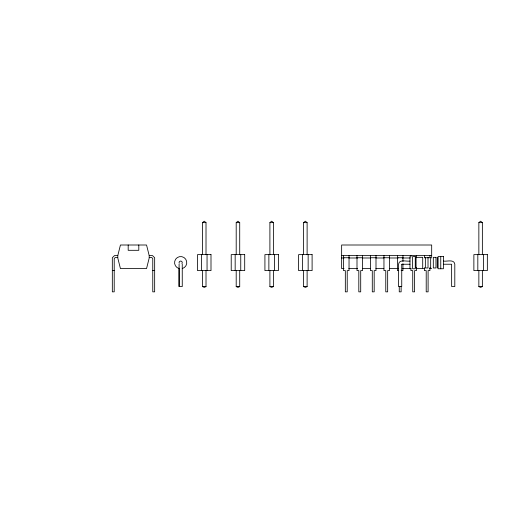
<?xml version="1.0" encoding="UTF-8"?>
<svg xmlns="http://www.w3.org/2000/svg" width="513" height="513" viewBox="0 0 513 513"><rect width="100%" height="100%" fill="white"/><g stroke="black" fill="none" stroke-linecap="round" stroke-linejoin="round"><path stroke-width="0.77" d="M117.785 255.621L120.433 245.002L146.545 245.002L149.2 255.621L149.2 257.988L146.545 268.6L120.433 268.6L117.785 257.988L117.785 255.621L114.45 255.621L112.328 257.744L112.328 291.846L114.213 291.846L114.213 258.571L115.278 257.507L117.785 257.507M202.5 254.628L202.5 222.648L204.251 221.154L206.014 222.648L206.014 254.628M236.198 254.628L236.198 222.648L237.955 221.154L239.718 222.648L239.718 254.628M269.902 254.628L269.902 222.648L271.653 221.154L273.416 222.648L273.416 254.628M303.6 254.628L303.6 222.648L305.357 221.154L307.12 222.648L307.12 254.628M478.853 254.628L478.853 222.648L480.617 221.154L482.367 222.648L482.367 254.628M206.014 270.614L206.014 286.607L204.277 287.389L202.5 286.607L202.5 270.614M239.718 270.614L239.718 286.607L237.981 287.389L236.198 286.607L236.198 270.614M273.416 270.614L273.416 286.607L271.678 287.389L269.902 286.607L269.902 270.614M307.12 270.614L307.12 286.607L305.382 287.389L303.6 286.607L303.6 270.614M482.367 270.614L482.367 286.607L480.591 287.389L478.853 286.607L478.853 270.614M202.5 222.648L206.014 222.648M236.198 222.648L239.718 222.648M269.902 222.648L273.416 222.648M303.6 222.648L307.12 222.648M478.853 222.648L482.367 222.648M149.2 255.621L152.534 255.621L154.657 257.744L154.657 291.846L152.765 291.846L152.765 258.571L151.707 257.507L149.2 257.507M341.639 255.621L431.683 255.621M343.518 257.744L349.039 257.744M356.997 257.744L362.518 257.744M370.476 257.744L375.997 257.744M383.955 257.744L389.476 257.744M397.44 257.744L402.955 257.744M341.639 257.988L344.031 257.988M348.808 257.988L357.574 257.988M362.358 257.988L370.328 257.988M375.901 257.988L383.871 257.988M389.45 257.988L398.216 257.988M402.198 257.988L410.169 257.988M409.97 261.066C406.668 261.752 399.294 258.841 398.556 264.144L398.556 286.536L401.743 286.536L401.743 264.355M443.405 261.079C446.695 261.771 454.063 258.853 454.8 264.144L454.8 286.536L451.645 286.536L451.626 264.246L443.405 264.233M401.846 264.246L409.97 264.246M344.031 268.6L341.639 268.6L341.639 245.002L431.683 245.002L431.683 257.988M348.808 268.6L357.574 268.6M362.358 268.6L370.328 268.6M375.901 268.6L383.871 268.6M389.45 268.6L398.216 268.6M402.198 268.6L410.964 268.6M416.543 268.6L424.514 268.6M429.291 268.6L431.683 268.6M112.328 270.614L114.213 270.614M152.765 270.614L154.657 270.614M398.646 270.614L397.44 270.614L397.44 255.621M401.14 270.614L402.955 270.614L402.955 263.797M179.082 268.228L179.082 286.536L182.262 286.536L182.25 264.259M202.5 286.607L206.014 286.607M236.198 286.607L239.718 286.607M269.902 286.607L273.416 286.607M303.6 286.607L307.12 286.607M478.853 286.607L482.367 286.607M483.4 254.628L483.4 270.614M477.821 254.628L477.821 270.614M440.75 256.551L440.75 268.761M437.3 257.346L437.3 267.966M430.663 257.346L430.663 267.966M429.92 255.621L429.92 257.744L424.398 257.744L424.398 255.621M429.92 267.587L429.92 270.614L428.105 270.614L428.105 291.846L426.213 291.846L426.213 270.614L424.398 270.614L424.398 267.587M428.015 257.346L428.015 267.966L425.36 267.966L425.36 257.346M422.706 267.966L422.706 257.346L416.069 257.346L416.069 267.966M416.434 255.621L416.434 257.744M416.434 267.587L416.434 270.614L414.619 270.614L414.619 291.846L412.734 291.846L412.734 270.614L410.919 270.614L410.919 268.344M410.919 255.621L410.919 257.032M409.97 256.551L409.97 268.761M402.955 255.621L402.955 261.579M401.14 286.344L401.14 291.846L399.255 291.846L399.255 286.344M389.476 255.621L389.476 270.614L387.661 270.614L387.661 291.846L385.77 291.846L385.77 270.614L383.955 270.614L383.955 255.621M375.997 255.621L375.997 270.614L374.182 270.614L374.182 291.846L372.291 291.846L372.291 270.614L370.476 270.614L370.476 255.621M362.518 255.621L362.518 270.614L360.703 270.614L360.703 291.846L358.811 291.846L358.811 270.614L356.997 270.614L356.997 255.621M349.039 255.621L349.039 270.614L347.224 270.614L347.224 291.846L345.332 291.846L345.332 270.614L343.518 270.614L343.518 255.621M308.153 254.628L308.153 270.614M302.567 254.628L302.567 270.614M274.449 254.628L274.449 270.614M268.87 254.628L268.87 270.614M240.751 254.628L240.751 270.614M235.166 254.628L235.166 270.614M207.053 254.628L207.053 270.614M201.468 254.628L201.468 270.614M179.095 264.233L179.095 286.536M138.799 245.002L138.799 250.312L128.186 250.312L128.186 245.002M179.095 268.549A6.105 6.105 0 0 1 175.67 259.155A6.105 6.105 0 0 1 185.674 259.155A6.105 6.105 0 0 1 182.25 268.549M179.204 263.272A1.59 1.59 0 0 1 180.871 261.079A1.59 1.59 0 0 1 181.935 263.618M210.997 254.628L197.518 254.628L197.518 270.614L210.997 270.614L210.997 254.628M244.701 254.628L231.222 254.628L231.222 270.614L244.701 270.614L244.701 254.628M278.399 254.628L264.92 254.628L264.92 270.614L278.399 270.614L278.399 254.628M312.103 254.628L298.617 254.628L298.617 270.614L312.103 270.614L312.103 254.628M487.35 254.628L473.871 254.628L473.871 270.614L487.35 270.614L487.35 254.628M415.274 256.551L412.619 256.551L412.619 268.761L415.274 268.761L415.274 256.551M443.405 256.551L438.096 256.551L438.096 268.761L443.405 268.761L443.405 256.551M435.973 257.346L433.318 257.346L433.318 267.966L435.973 267.966L435.973 257.346"/></g></svg>
